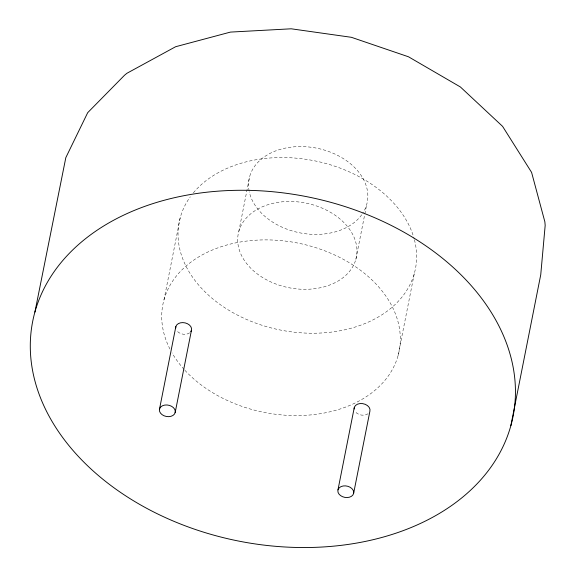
<?xml version="1.0" encoding="UTF-8"?>
<svg xmlns="http://www.w3.org/2000/svg" width="576" height="576" viewBox="0 0 576 576"><rect width="100%" height="100%" fill="white"/><g stroke="black" fill="none" stroke-linecap="round" stroke-linejoin="round"><path stroke-width="0.43" stroke-dasharray="2.88 2.16" d="M163.98 299.801L180.288 217.454M238.81 231.422L249.674 176.522M355.846 259.351A60.206 43.164 11.2 0 0 278.086 202.342A60.206 43.164 11.2 0 0 258.048 274.471A60.206 43.164 11.2 0 0 355.846 259.351L364.644 214.913M364.817 214.042L366.718 204.458M398.059 355.673L414.367 273.319M189.634 332.849A8.028 5.753 11.2 0 1 177.041 331.07M368.078 413.748A8.028 5.753 11.2 0 1 355.478 411.97M249.142 191.052A60.206 43.164 11.2 0 1 316.397 148.111A60.206 43.164 11.2 0 1 362.736 213.278M361.728 214.762A60.206 43.164 11.2 0 1 299.376 232.74A60.206 43.164 11.2 0 1 249.307 191.873M414.418 239.746A120.413 86.328 11.2 0 1 281.614 330.271A120.413 86.328 11.2 0 1 190.26 196.848M193.363 192.838A120.413 86.328 11.2 0 1 315.763 161.05A120.413 86.328 11.2 0 1 414.194 238.896M169.934 349.034A120.413 86.328 11.2 0 1 288.698 241.517A120.413 86.328 11.2 0 1 385.596 379.534A120.413 86.328 11.2 0 1 184.687 370.044M184.118 369.41A120.413 86.328 11.2 0 1 172.015 352.865"/><path stroke-width="0.86" d="M34.891 312.113L65.822 157.637L87.689 112.687L124.538 75.233L126.907 73.289L175.622 46.728L230.465 32.09L291.218 28.8L351.382 37.303L408.492 56.786L460.382 86.962L502.589 126.367L531.59 172.382L544.86 221.803L545.177 225.367L540.742 274.738L510.847 425.707A244.836 175.529 11.2 0 1 113.148 487.181A244.836 175.529 11.2 0 1 194.609 193.838A244.836 175.529 11.2 0 1 510.847 425.707M159.538 408.946L175.846 326.599M175.147 412.675A8.028 5.753 11.2 0 0 164.779 405.072A8.028 5.753 11.2 0 0 162.108 414.684A8.028 5.753 11.2 0 0 175.147 412.675L191.448 330.322M337.982 489.845L354.283 407.498M353.585 493.567A8.028 5.753 11.2 0 0 343.217 485.971A8.028 5.753 11.2 0 0 340.546 495.583A8.028 5.753 11.2 0 0 353.585 493.567L369.893 411.221A8.028 5.753 11.2 0 0 362.599 403.61A8.028 5.753 11.2 0 0 354.154 408.996M175.709 328.097A8.028 5.753 11.2 0 1 185.191 322.906A8.028 5.753 11.2 0 1 190.786 331.697"/></g></svg>
